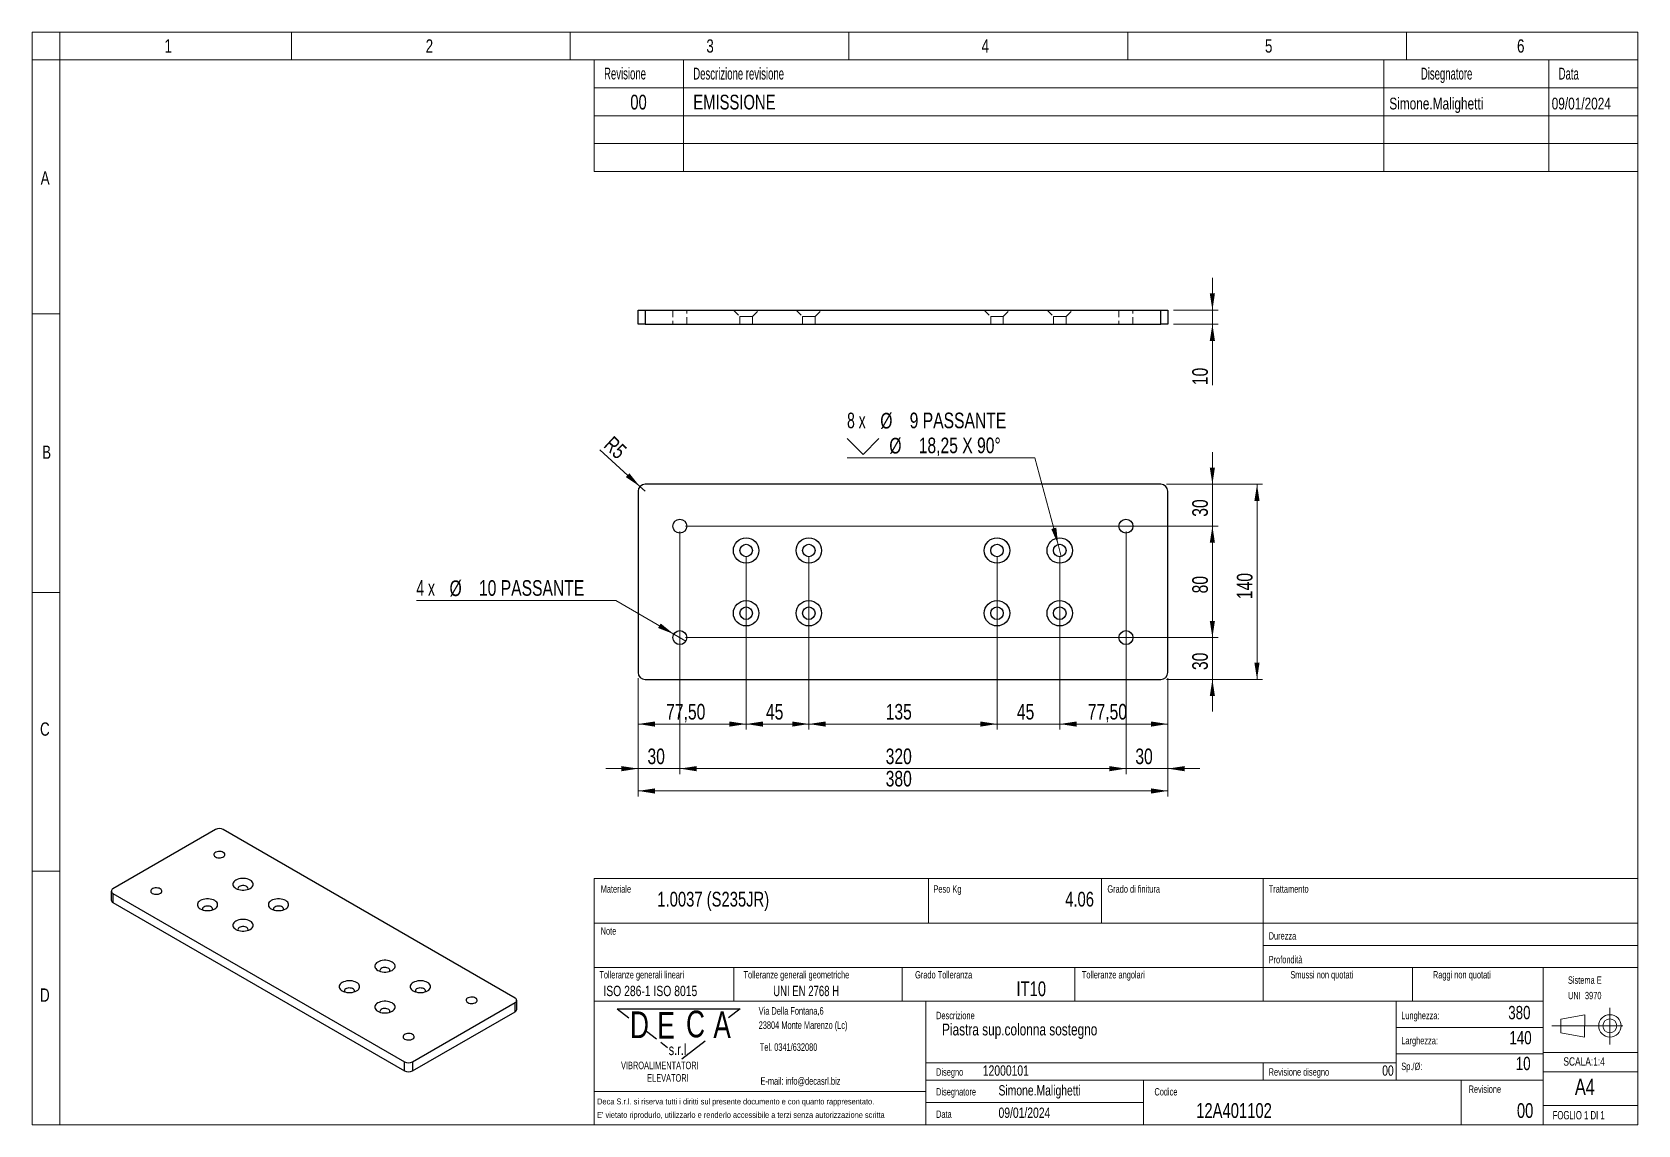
# Model space of a CAD drawing. Header units: millimetres. Extents: x 18 to 1170, y 26 to 810.
import ezdxf

# ---------------------------------------------------------------- set-up
doc = ezdxf.new("R2010")
doc.units = ezdxf.units.MM
doc.header["$LTSCALE"] = 4
doc.linetypes.add('CENTERX2', pattern=[20.32, 12.7, -2.54, 2.54, -2.54])
doc.linetypes.add('HIDDEN', pattern=[1.905, 1.27, -0.635])
doc.layers.add('FORMAT', color=7, linetype='Continuous')
doc.layers.add('TESTO', color=179, linetype='Continuous')
doc.styles.add('SLDTEXTSTYLE0', font='TXT', dxfattribs={"width": 0.75})
doc.styles.add('SLDTEXTSTYLE1', font='TXT', dxfattribs={"width": 0.605})
doc.styles.add('SLDTEXTSTYLE2', font='TXT', dxfattribs={"width": 0.732984})
doc.styles.add('SLDTEXTSTYLE3', font='TXT', dxfattribs={"width": 0.643617})
doc.styles.add('SLDTEXTSTYLE4', font='TXT', dxfattribs={"width": 0.694444})
doc.styles.add('SLDTEXTSTYLE5', font='TXT', dxfattribs={"width": 0.692308})
doc.styles.add('SLDTEXTSTYLE6', font='TXT', dxfattribs={"width": 0.666667})
doc.dimstyles.new('SLDDIMSTYLE0', dxfattribs={"dimtxt": 11.2, "dimasz": 12, "dimexe": 0, "dimexo": 0.0625, "dimgap": 2.8, "dimtad": 1, "dimrnd": 1e-09, "dimzin": 12, "dimdsep": 46, "dimtxsty": 'SLDTEXTSTYLE0', "dimsah": 1, "dimcen": 0.09, "dimadec": 0, "dimazin": 3, "dimtfac": 1, "dimtofl": 0, "dimtmove": 0, "dimatfit": 3, "dimfxl": 1, "dimfrac": 2, "dimtolj": 1, "dimtzin": 12, "dimarcsym": 0})
doc.dimstyles.new('SLDDIMSTYLE1', dxfattribs={"dimtxt": 11.2, "dimasz": 12, "dimexe": 0, "dimexo": 0.0625, "dimgap": 2.8, "dimtad": 1, "dimrnd": 1e-09, "dimzin": 12, "dimdsep": 46, "dimtxsty": 'SLDTEXTSTYLE0', "dimsah": 1, "dimcen": 0, "dimadec": 0, "dimazin": 3, "dimtfac": 1, "dimtofl": 0, "dimtmove": 0, "dimatfit": 3, "dimfxl": 1, "dimfrac": 2, "dimtolj": 1, "dimtzin": 12, "dimarcsym": 0})
doc.dimstyles.new('SLDDIMSTYLE2', dxfattribs={"dimtxt": 11.2, "dimasz": 12, "dimexe": 0, "dimexo": 0.0625, "dimgap": 2.8, "dimtad": 1, "dimrnd": 1e-09, "dimzin": 12, "dimdsep": 46, "dimtxsty": 'SLDTEXTSTYLE0', "dimsah": 1, "dimcen": 0.09, "dimadec": 0, "dimazin": 3, "dimtfac": 1, "dimtmove": 0, "dimatfit": 0, "dimfxl": 1, "dimfrac": 2, "dimtolj": 1, "dimtzin": 12, "dimarcsym": 0})
doc.dimstyles.new('SLDDIMSTYLE3', dxfattribs={"dimtxt": 11.2, "dimasz": 12, "dimexe": 0, "dimexo": 0.0625, "dimgap": 2.8, "dimtad": 0, "dimtih": 1, "dimtoh": 1, "dimdec": 6, "dimrnd": 1e-09, "dimzin": 12, "dimdsep": 46, "dimtxsty": 'SLDTEXTSTYLE0', "dimblk1": 'NONE', "dimsah": 1, "dimcen": 0, "dimadec": 0, "dimazin": 3, "dimtfac": 1, "dimtmove": 0, "dimatfit": 3, "dimldrblk": 'NONE', "dimfxl": 1, "dimfrac": 2, "dimtolj": 1, "dimtzin": 12, "dimarcsym": 0})

# ---------------------------------------------------------------- blocks, each defined once
blk = doc.blocks.new('_D')
at = {"color": 7, "linetype": 'Continuous', "lineweight": 0}
for p, q in [((831.8, 486), (900.8, 486)), ((896.8, 486), (896.8, 346)), ((831.8, 346), (900.8, 346))]:
    blk.add_line(p, q, dxfattribs=at)
at = {"color": 7, "linetype": 'Continuous', "lineweight": 18}
for points in [[(896.8, 486), (894.9, 474), (898.6, 474)], [(896.8, 346), (898.6, 358), (894.9, 358)]]:
    blk.add_solid(points, dxfattribs=at)
at = {"color": 7, "linetype": 'Continuous', "lineweight": 18, "insert": (882.3, 403.6), "char_height": 11.2, "attachment_point": 1, "rotation": 90, "style": 'SLDTEXTSTYLE0'}
blk.add_mtext('140', dxfattribs=at)
blk = doc.blocks.new('_D_1')
at = {"color": 7, "linetype": 'Continuous', "lineweight": 0}
for p, q in [((452.8, 347), (452.8, 262)), ((832.8, 347), (832.8, 262)), ((832.8, 266), (452.8, 266))]:
    blk.add_line(p, q, dxfattribs=at)
at = {"color": 7, "linetype": 'Continuous', "lineweight": 18}
for points in [[(452.8, 266), (464.8, 264.1), (464.8, 267.8)], [(832.8, 266), (820.8, 267.8), (820.8, 264.1)]]:
    blk.add_solid(points, dxfattribs=at)
at = {"color": 7, "linetype": 'Continuous', "lineweight": 18, "insert": (630.4, 280.4), "char_height": 11.2, "attachment_point": 1, "style": 'SLDTEXTSTYLE0'}
blk.add_mtext('380', dxfattribs=at)
blk = doc.blocks.new('_D_2')
at = {"color": 7, "linetype": 'Continuous', "lineweight": 0}
for q in [(425.3, 510.8), (457.8, 481)]:
    blk.add_line((454.1, 484.4), q, dxfattribs=at)
at = {"color": 7, "linetype": 'Continuous', "lineweight": 18}
blk.add_solid([(454.1, 484.4), (446.5, 493.9), (444, 491.1)], dxfattribs=at)
at = {"color": 7, "linetype": 'Continuous', "lineweight": 18, "insert": (435, 521.3), "char_height": 11.2, "attachment_point": 1, "rotation": 317.3641, "style": 'SLDTEXTSTYLE0'}
blk.add_mtext('R5', dxfattribs=at)
blk = doc.blocks.new('_D_3')
at = {"color": 7, "linetype": 'Continuous', "lineweight": 0}
for p, q in [((530.3, 434.5), (530.3, 310)), ((452.8, 347), (452.8, 310)), ((452.8, 314), (530.3, 314))]:
    blk.add_line(p, q, dxfattribs=at)
at = {"color": 7, "linetype": 'Continuous', "lineweight": 18}
for points in [[(452.8, 314), (464.8, 312.1), (464.8, 315.8)], [(530.3, 314), (518.3, 315.8), (518.3, 312.1)]]:
    blk.add_solid(points, dxfattribs=at)
at = {"color": 7, "linetype": 'Continuous', "lineweight": 18, "insert": (472.9, 328.4), "char_height": 11.2, "attachment_point": 1, "style": 'SLDTEXTSTYLE0'}
blk.add_mtext('77,50', dxfattribs=at)
blk = doc.blocks.new('_D_4')
at = {"color": 7, "linetype": 'Continuous', "lineweight": 0}
for p, q in [((530.3, 434.5), (530.3, 310)), ((575.3, 434.5), (575.3, 310)), ((530.3, 314), (575.3, 314))]:
    blk.add_line(p, q, dxfattribs=at)
at = {"color": 7, "linetype": 'Continuous', "lineweight": 18}
for points in [[(530.3, 314), (542.3, 312.1), (542.3, 315.8)], [(575.3, 314), (563.3, 315.8), (563.3, 312.1)]]:
    blk.add_solid(points, dxfattribs=at)
at = {"color": 7, "linetype": 'Continuous', "lineweight": 18, "insert": (544.5, 328.4), "char_height": 11.2, "attachment_point": 1, "style": 'SLDTEXTSTYLE0'}
blk.add_mtext('45', dxfattribs=at)
blk = doc.blocks.new('_D_5')
at = {"color": 7, "linetype": 'Continuous', "lineweight": 0}
for p, q in [((482.8, 452), (482.8, 278)), ((452.8, 347), (452.8, 278)), ((452.8, 282), (429.7, 282)), ((452.8, 282), (482.8, 282)), ((482.8, 282), (505.8, 282))]:
    blk.add_line(p, q, dxfattribs=at)
at = {"color": 7, "linetype": 'Continuous', "lineweight": 18}
for points in [[(452.8, 282), (440.8, 283.8), (440.8, 280.1)], [(482.8, 282), (494.8, 280.1), (494.8, 283.8)]]:
    blk.add_solid(points, dxfattribs=at)
at = {"color": 7, "linetype": 'Continuous', "lineweight": 18, "insert": (459.5, 296.4), "char_height": 11.2, "attachment_point": 1, "style": 'SLDTEXTSTYLE0'}
blk.add_mtext('30', dxfattribs=at)
blk = doc.blocks.new('_D_6')
at = {"color": 7, "linetype": 'Continuous', "lineweight": 0}
for p, q in [((482.8, 452), (482.8, 278)), ((802.8, 452), (802.8, 278)), ((482.8, 282), (802.8, 282))]:
    blk.add_line(p, q, dxfattribs=at)
at = {"color": 7, "linetype": 'Continuous', "lineweight": 18}
for points in [[(482.8, 282), (494.8, 280.1), (494.8, 283.8)], [(802.8, 282), (790.8, 283.8), (790.8, 280.1)]]:
    blk.add_solid(points, dxfattribs=at)
at = {"color": 7, "linetype": 'Continuous', "lineweight": 18, "insert": (630.4, 296.4), "char_height": 11.2, "attachment_point": 1, "style": 'SLDTEXTSTYLE0'}
blk.add_mtext('320', dxfattribs=at)
blk = doc.blocks.new('_D_7')
at = {"color": 7, "linetype": 'Continuous', "lineweight": 0}
for p, q in [((802.8, 452), (802.8, 278)), ((832.8, 347), (832.8, 278)), ((802.8, 282), (779.7, 282)), ((802.8, 282), (832.8, 282)), ((832.8, 282), (855.8, 282))]:
    blk.add_line(p, q, dxfattribs=at)
at = {"color": 7, "linetype": 'Continuous', "lineweight": 18}
for points in [[(802.8, 282), (790.8, 283.8), (790.8, 280.1)], [(832.8, 282), (844.8, 280.1), (844.8, 283.8)]]:
    blk.add_solid(points, dxfattribs=at)
at = {"color": 7, "linetype": 'Continuous', "lineweight": 18, "insert": (809.5, 296.4), "char_height": 11.2, "attachment_point": 1, "style": 'SLDTEXTSTYLE0'}
blk.add_mtext('30', dxfattribs=at)
blk = doc.blocks.new('_D_8')
at = {"color": 7, "linetype": 'Continuous', "lineweight": 0}
for p, q in [((864.8, 376), (864.8, 399.1)), ((486.8, 376), (868.8, 376)), ((864.8, 346), (864.8, 376)), ((831.8, 346), (868.8, 346)), ((864.8, 346), (864.8, 322.9))]:
    blk.add_line(p, q, dxfattribs=at)
at = {"color": 7, "linetype": 'Continuous', "lineweight": 18}
for points in [[(864.8, 376), (866.6, 388), (862.9, 388)], [(864.8, 346), (862.9, 334), (866.6, 334)]]:
    blk.add_solid(points, dxfattribs=at)
at = {"color": 7, "linetype": 'Continuous', "lineweight": 18, "insert": (850.3, 352.7), "char_height": 11.2, "attachment_point": 1, "rotation": 90, "style": 'SLDTEXTSTYLE0'}
blk.add_mtext('30', dxfattribs=at)
blk = doc.blocks.new('_D_9')
at = {"color": 7, "linetype": 'Continuous', "lineweight": 0}
for p, q in [((486.8, 456), (868.8, 456)), ((864.8, 376), (864.8, 456)), ((486.8, 376), (868.8, 376))]:
    blk.add_line(p, q, dxfattribs=at)
at = {"color": 7, "linetype": 'Continuous', "lineweight": 18}
for points in [[(864.8, 456), (862.9, 444), (866.6, 444)], [(864.8, 376), (866.6, 388), (862.9, 388)]]:
    blk.add_solid(points, dxfattribs=at)
at = {"color": 7, "linetype": 'Continuous', "lineweight": 18, "insert": (850.3, 407.7), "char_height": 11.2, "attachment_point": 1, "rotation": 90, "style": 'SLDTEXTSTYLE0'}
blk.add_mtext('80', dxfattribs=at)
blk = doc.blocks.new('_D_10')
at = {"color": 7, "linetype": 'Continuous', "lineweight": 0}
for p, q in [((864.8, 486), (864.8, 509.1)), ((831.8, 486), (868.8, 486)), ((864.8, 456), (864.8, 486)), ((486.8, 456), (868.8, 456)), ((864.8, 456), (864.8, 432.9))]:
    blk.add_line(p, q, dxfattribs=at)
at = {"color": 7, "linetype": 'Continuous', "lineweight": 18}
for points in [[(864.8, 486), (866.6, 498), (862.9, 498)], [(864.8, 456), (862.9, 444), (866.6, 444)]]:
    blk.add_solid(points, dxfattribs=at)
at = {"color": 7, "linetype": 'Continuous', "lineweight": 18, "insert": (850.3, 462.7), "char_height": 11.2, "attachment_point": 1, "rotation": 90, "style": 'SLDTEXTSTYLE0'}
blk.add_mtext('30', dxfattribs=at)
blk = doc.blocks.new('_D_11')
at = {"color": 7, "linetype": 'Continuous', "lineweight": 0}
for p, q in [((436.7, 402.6), (293.7, 402.6)), ((478.4, 378.5), (436.7, 402.6)), ((487.1, 373.5), (478.4, 378.5))]:
    blk.add_line(p, q, dxfattribs=at)
at = {"color": 7, "linetype": 'Continuous', "lineweight": 18}
blk.add_solid([(478.4, 378.5), (469, 386.1), (467.1, 382.9)], dxfattribs=at)
at = {"color": 7, "linetype": 'Continuous', "lineweight": 18, "char_height": 11.2, "attachment_point": 1}
for s, insert, style in [('4 x', (293.7, 417.2), 'SLDTEXTSTYLE6'), ('%%c', (317.5, 417), 'SLDTEXTSTYLE0'), ('10 PASSANTE', (338.6, 417.2), 'SLDTEXTSTYLE0')]:
    blk.add_mtext(s, dxfattribs=dict(at, insert=insert, style=style))
blk = doc.blocks.new('_None')
blk = doc.blocks.new('SW_SYMBOL_HOLE_SINK')
at = {"color": 0, "linetype": 'Continuous', "lineweight": 18}
for p, q in [((0, 3500), (3200, 300)), ((3200, 300), (6400, 3500))]:
    blk.add_line(p, q, dxfattribs=at)
blk = doc.blocks.new('_D_12')
at = {"color": 7, "linetype": 'Continuous', "lineweight": 0}
for p, q in [((737.5, 504.9), (602.7, 504.9)), ((754.1, 442.8), (737.5, 504.9)), ((756.4, 434.1), (754.1, 442.8))]:
    blk.add_line(p, q, dxfattribs=at)
at = {"color": 7, "linetype": 'Continuous', "lineweight": 18}
blk.add_solid([(754.1, 442.8), (752.8, 454.9), (749.2, 453.9)], dxfattribs=at)
at = {"color": 7, "linetype": 'Continuous', "lineweight": 18, "xscale": 0.0035765625, "yscale": 0.0035765625, "zscale": 0.0035765625}
blk.add_blockref('SW_SYMBOL_HOLE_SINK', (602.7, 506.4), dxfattribs=at)
at = {"color": 7, "linetype": 'Continuous', "lineweight": 18, "char_height": 11.2, "attachment_point": 1}
for s, insert, style in [('8 x', (602.7, 537.4), 'SLDTEXTSTYLE6'), ('%%c', (626.5, 537.2), 'SLDTEXTSTYLE0'), ('9 PASSANTE', (647.6, 537.4), 'SLDTEXTSTYLE0'), ('%%c', (633, 519.3), 'SLDTEXTSTYLE0'), ('18,25 X 90°', (654.1, 519.5), 'SLDTEXTSTYLE0')]:
    blk.add_mtext(s, dxfattribs=dict(at, insert=insert, style=style))
blk = doc.blocks.new('_D_13')
at = {"color": 7, "linetype": 'Continuous', "lineweight": 0}
for p, q in [((575.3, 434.5), (575.3, 310)), ((710.3, 434.5), (710.3, 310)), ((575.3, 314), (710.3, 314))]:
    blk.add_line(p, q, dxfattribs=at)
at = {"color": 7, "linetype": 'Continuous', "lineweight": 18}
for points in [[(575.3, 314), (587.3, 312.1), (587.3, 315.8)], [(710.3, 314), (698.3, 315.8), (698.3, 312.1)]]:
    blk.add_solid(points, dxfattribs=at)
at = {"color": 7, "linetype": 'Continuous', "lineweight": 18, "insert": (630.4, 328.4), "char_height": 11.2, "attachment_point": 1, "style": 'SLDTEXTSTYLE0'}
blk.add_mtext('135', dxfattribs=at)
blk = doc.blocks.new('_D_14')
at = {"color": 7, "linetype": 'Continuous', "lineweight": 0}
for p, q in [((710.3, 434.5), (710.3, 310)), ((755.3, 434.5), (755.3, 310)), ((710.3, 314), (687.2, 314)), ((710.3, 314), (755.3, 314)), ((755.3, 314), (778.3, 314))]:
    blk.add_line(p, q, dxfattribs=at)
at = {"color": 7, "linetype": 'Continuous', "lineweight": 18}
for points in [[(710.3, 314), (698.3, 315.8), (698.3, 312.1)], [(755.3, 314), (767.3, 312.1), (767.3, 315.8)]]:
    blk.add_solid(points, dxfattribs=at)
at = {"color": 7, "linetype": 'Continuous', "lineweight": 18, "insert": (724.5, 328.4), "char_height": 11.2, "attachment_point": 1, "style": 'SLDTEXTSTYLE0'}
blk.add_mtext('45', dxfattribs=at)
blk = doc.blocks.new('_D_15')
at = {"color": 7, "linetype": 'Continuous', "lineweight": 0}
for p, q in [((755.3, 434.5), (755.3, 310)), ((832.8, 347), (832.8, 310)), ((755.3, 314), (832.8, 314))]:
    blk.add_line(p, q, dxfattribs=at)
at = {"color": 7, "linetype": 'Continuous', "lineweight": 18}
for points in [[(755.3, 314), (767.3, 312.1), (767.3, 315.8)], [(832.8, 314), (820.8, 315.8), (820.8, 312.1)]]:
    blk.add_solid(points, dxfattribs=at)
at = {"color": 7, "linetype": 'Continuous', "lineweight": 18, "insert": (775.4, 328.4), "char_height": 11.2, "attachment_point": 1, "style": 'SLDTEXTSTYLE0'}
blk.add_mtext('77,50', dxfattribs=at)
blk = doc.blocks.new('_D_16')
at = {"color": 7, "linetype": 'Continuous', "lineweight": 0}
for p, q in [((864.8, 610.9), (864.8, 634)), ((836.8, 610.9), (868.8, 610.9)), ((864.8, 610.9), (864.8, 600.9)), ((836.8, 600.9), (868.8, 600.9)), ((864.8, 600.9), (864.8, 557.1))]:
    blk.add_line(p, q, dxfattribs=at)
at = {"color": 7, "linetype": 'Continuous', "lineweight": 18}
for points in [[(864.8, 610.9), (866.6, 622.9), (862.9, 622.9)], [(864.8, 600.9), (862.9, 588.9), (866.6, 588.9)]]:
    blk.add_solid(points, dxfattribs=at)
at = {"color": 7, "linetype": 'Continuous', "lineweight": 18, "insert": (850.3, 557.1), "char_height": 11.2, "attachment_point": 1, "rotation": 90, "style": 'SLDTEXTSTYLE0'}
blk.add_mtext('10', dxfattribs=at)

msp = doc.modelspace()

# ---------------------------------------------------------------- linework, layer by layer
at = {"color": 7, "linetype": 'Continuous', "lineweight": 18}
for p, q in [((18.0288566, 790.3930623), (18.0288566, 810.3930623)), ((18.0288566, 810.3930623), (38.0288566, 810.3930623)), ((38.0288566, 810.3930623), (1170.0288566, 810.3930623)), ((38.0288566, 790.3930623), (38.0288566, 810.3930623)), ((204.0288566, 810.3930623), (204.0288566, 790.3930623)), ((404.0288566, 810.3930623), (404.0288566, 790.3930623)), ((604.0288566, 810.3930623), (604.0288566, 790.3930623)), ((804.0288566, 810.3930623), (804.0288566, 790.3930623)), ((1004.0288566, 810.3930623), (1004.0288566, 790.3930623)), ((1170.0288566, 810.3930623), (1170.0288566, 790.3930623)), ((18.0288566, 26.3930623), (18.0288566, 790.3930623)), ((18.0288566, 790.3930623), (38.0288566, 790.3930623)), ((38.0288566, 26.3930623), (38.0288566, 790.3930623)), ((38.0288566, 790.3930623), (1170.0288566, 790.3930623)), ((1170.0288566, 790.3930623), (421.2288566, 790.3930623)), ((421.2288566, 790.3930623), (1170.0288566, 790.3930623)), ((421.2288566, 770.3930623), (421.2288566, 790.3930623)), ((421.2288566, 790.3930623), (1170.0288566, 790.3930623)), ((485.2288566, 770.3930623), (485.2288566, 790.3930623)), ((987.6765063, 770.3930623), (987.6765063, 790.3930623)), ((1106.0288566, 770.3930623), (1106.0288566, 790.3930623)), ((1170.0288566, 26.3930623), (1170.0288566, 790.3930623)), ((1170.0288566, 770.3930623), (1170.0288566, 790.3930623)), ((1170.0288566, 770.3930623), (1170.0288566, 790.3930623)), ((421.2288566, 770.3930623), (1170.0288566, 770.3930623)), ((421.2288566, 770.3930623), (421.2288566, 710.3930623)), ((485.2288566, 770.3930623), (485.2288566, 710.3930623)), ((987.6765063, 770.3930623), (987.6765063, 710.3930623)), ((1106.0288566, 770.3930623), (1106.0288566, 710.3930623)), ((1170.0288566, 770.3930623), (1170.0288566, 710.3930623)), ((1170.0288566, 770.3930623), (1170.0288566, 710.3930623)), ((421.2288566, 750.3930623), (1170.0288566, 750.3930623)), ((421.2288566, 730.3930623), (1170.0288566, 730.3930623)), ((421.2288566, 710.3930623), (1170.0288566, 710.3930623)), ((38.0288566, 608.3930623), (18.0288566, 608.3930623)), ((38.0288566, 408.3930623), (18.0288566, 408.3930623)), ((38.0288566, 208.3930623), (18.0288566, 208.3930623)), ((421.1847765, 203.2030866), (421.1847765, 26.4030866)), ((421.1847765, 203.2030866), (1169.985912, 203.2030866)), ((661.1847765, 203.2030866), (661.1847765, 171.2030866)), ((785.1847765, 203.2030866), (785.1847765, 171.2030866)), ((901.1847765, 171.2030866), (901.1847765, 203.2030866)), ((1169.985912, 203.2030866), (1169.985912, 26.4030866)), ((1170.0288566, 203.1930623), (1170.0288566, 26.3930623)), ((421.1847765, 171.2030866), (1169.985912, 171.2030866)), ((901.1847765, 171.2030866), (901.1847765, 139.1994335)), ((901.1847765, 155.2030866), (1169.985912, 155.2030866)), ((421.1847765, 139.1994335), (1169.985912, 139.1994335)), ((521.4508788, 139.1994335), (521.4508788, 115.2030866)), ((642.2408808, 139.1994335), (642.2408808, 115.2030866)), ((766.1612256, 139.1994335), (766.1612256, 115.2030866)), ((901.2505509, 139.1994335), (901.2505509, 115.2030866)), ((1008.4311079, 139.1994335), (1008.4311079, 115.2030866)), ((1101.9847765, 139.1994335), (1101.9847765, 26.4030866)), ((421.1847765, 115.2030866), (659.1847765, 115.2030866)), ((659.1847765, 115.2030866), (659.1847765, 26.4030866)), ((659.1847765, 115.2030866), (1101.9847765, 115.2030866)), ((996.5083062, 115.2030866), (996.5083062, 96.2697533)), ((1131.8850078, 105.3160402), (1114.8685785, 102.3160402)), ((1131.8850078, 105.3160402), (1131.8035895, 89.3160402)), ((996.5083062, 96.2697533), (996.5083062, 77.33642)), ((996.5083062, 96.2697533), (1101.9847765, 96.2697533)), ((1114.8685785, 102.3160402), (1114.8685785, 92.3160402)), ((1131.8035895, 89.3160402), (1114.8685785, 92.3160402)), ((659.1847765, 70.8030866), (996.5083062, 70.8030866)), ((901.2505509, 70.8030866), (901.2505509, 58.4030866)), ((996.5083062, 77.33642), (996.5083062, 58.4030866)), ((996.5083062, 77.33642), (1101.9847765, 77.33642)), ((1101.9847765, 78.4030866), (1169.985912, 78.4030866)), ((1101.985912, 78.4030866), (1169.985912, 78.4030866)), ((1101.985912, 78.4030866), (1101.985912, 26.4030866)), ((659.1847765, 58.4030866), (1101.9847765, 58.4030866)), ((815.2684579, 58.4030866), (815.2684579, 26.4030866)), ((1043.2098859, 58.4030866), (1043.2098859, 26.4030866)), ((1101.985912, 64.4030866), (1169.985912, 64.4030866)), ((421.1847765, 50.4030866), (659.4467593, 50.4030866)), ((815.2684579, 42.4030866), (659.1847765, 42.4030866)), ((1101.985912, 40.4030866), (1169.985912, 40.4030866)), ((18.0288566, 26.3930623), (38.0288566, 26.3930623)), ((38.0288566, 26.3930623), (1170.0288566, 26.3930623)), ((421.1847765, 26.4030866), (1169.985912, 26.4030866)), ((421.185912, 26.4030866), (1169.985912, 26.4030866)), ((421.227721, 26.3930623), (1170.0288566, 26.3930623))]:
    msp.add_line(p, q, dxfattribs=at)
at = {"color": 7, "linetype": 'Continuous', "lineweight": 25}
for p, q in [((452.7658956, 600.8964534), (452.7658956, 610.8964534)), ((452.7658956, 610.8964534), (457.7658956, 610.8964534)), ((457.7658956, 610.8964534), (457.7658956, 600.8964534)), ((457.7658956, 610.8964534), (827.7658956, 610.8964534)), ((827.7658956, 600.8964534), (827.7658956, 610.8964534)), ((827.7658956, 610.8964534), (832.7658956, 610.8964534)), ((832.7658956, 610.8964534), (832.7658956, 600.8964534)), ((457.7658956, 600.8964534), (452.7658956, 600.8964534)), ((457.7658956, 600.8964534), (827.7658956, 600.8964534)), ((832.7658956, 600.8964534), (827.7658956, 600.8964534)), ((827.7658956, 485.9801568), (457.7658956, 485.9801568)), ((452.7658956, 480.9801568), (452.7658956, 350.9801568)), ((832.7658956, 350.9801568), (832.7658956, 480.9801568)), ((457.7658956, 345.9801568), (827.7658956, 345.9801568)), ((149.5268523, 238.2242748), (75.9877471, 195.771053)), ((364.4873138, 117.3958743), (155.1837066, 238.2242748)), ((74.8161742, 194.1382368), (74.8161742, 187.6059103)), ((75.9877471, 192.5054206), (285.2913543, 71.67702)), ((75.9877471, 192.5054206), (75.9877471, 185.9730941)), ((75.9877471, 185.9730941), (285.2913543, 65.1446935)), ((365.6588867, 109.2307315), (365.6588867, 115.763058)), ((290.9482086, 71.67702), (364.4873138, 114.1302418)), ((290.9482086, 65.1446935), (364.4873138, 107.5979153)), ((364.4873138, 107.5979153), (364.4873138, 114.1302418)), ((285.2913543, 65.1446935), (285.2913543, 71.67702)), ((290.9482086, 71.67702), (290.9482086, 65.1446935))]:
    msp.add_line(p, q, dxfattribs=at)
at = {"color": 7, "linetype": 'HIDDEN', "lineweight": 18}
for p, q in [((457.7658956, 600.8964534), (457.7658956, 610.8964534)), ((477.7658956, 610.8964534), (477.7658956, 600.8964534)), ((487.7658956, 600.8964534), (487.7658956, 610.8964534)), ((521.1408956, 610.8964534), (525.7658956, 606.2714534)), ((534.7658956, 606.2714534), (539.3908956, 610.8964534)), ((566.1408956, 610.8964534), (570.7658956, 606.2714534)), ((579.7658956, 606.2714534), (584.3908956, 610.8964534)), ((701.1408956, 610.8964534), (705.7658956, 606.2714534)), ((714.7658956, 606.2714534), (719.3908956, 610.8964534)), ((746.1408956, 610.8964534), (750.7658956, 606.2714534)), ((759.7658956, 606.2714534), (764.3908956, 610.8964534)), ((797.7658956, 610.8964534), (797.7658956, 600.8964534)), ((807.7658956, 600.8964534), (807.7658956, 610.8964534)), ((827.7658956, 610.8964534), (827.7658956, 600.8964534)), ((525.7658956, 606.2714534), (530.2658956, 606.2714534)), ((525.7658956, 606.2714534), (525.7658956, 600.8964534)), ((530.2658956, 606.2714534), (534.7658956, 606.2714534)), ((534.7658956, 600.8964534), (534.7658956, 606.2714534)), ((570.7658956, 606.2714534), (575.2658956, 606.2714534)), ((570.7658956, 606.2714534), (570.7658956, 600.8964534)), ((575.2658956, 606.2714534), (579.7658956, 606.2714534)), ((579.7658956, 600.8964534), (579.7658956, 606.2714534)), ((705.7658956, 606.2714534), (710.2658956, 606.2714534)), ((705.7658956, 606.2714534), (705.7658956, 600.8964534)), ((710.2658956, 606.2714534), (714.7658956, 606.2714534)), ((714.7658956, 600.8964534), (714.7658956, 606.2714534)), ((750.7658956, 606.2714534), (755.2658956, 606.2714534)), ((750.7658956, 606.2714534), (750.7658956, 600.8964534)), ((755.2658956, 606.2714534), (759.7658956, 606.2714534)), ((759.7658956, 600.8964534), (759.7658956, 606.2714534))]:
    msp.add_line(p, q, dxfattribs=at)
at = {"color": 7, "linetype": 'CENTERX2', "lineweight": 18}
for p, q in [((1149.9598753, 110.4385241), (1149.9598753, 84.0589877)), ((1108.3875257, 97.4304738), (1162.3781332, 97.4304738))]:
    msp.add_line(p, q, dxfattribs=at)
at = {"color": 7, "linetype": 'Continuous', "lineweight": 25, "flags": 128}
for points in [[(149.5268523, 218.6304801), (150.2859282, 218.2871683), (151.1652673, 218.0587019), (152.1137655, 217.9583584), (153.0762996, 217.9919696), (153.9969307, 218.157582), (154.822155, 218.445571), (155.5040134, 218.8391994), (156.0028789, 219.3155913), (156.2897591, 219.8470603), (156.3479817, 220.4027194), (156.1741629, 220.9502758), (155.7784046, 221.4579074), (155.1837066, 221.8961126), (154.4246307, 222.2394244), (153.5452917, 222.4678909), (152.5967935, 222.5682343), (151.6342593, 222.5346231), (150.7136282, 222.3690107), (149.888404, 222.0810218), (149.2065455, 221.6873933), (148.7076801, 221.2110014), (148.4207998, 220.6795324), (148.3625773, 220.1238733), (148.536396, 219.5763169), (148.9321544, 219.0686853), (149.5268523, 218.6304801)], [(104.2720183, 192.5054206), (105.0310942, 192.1621087), (105.9104333, 191.9336423), (106.8589315, 191.8332988), (107.8214656, 191.86691), (108.7420967, 192.0325225), (109.567321, 192.3205114), (110.2491794, 192.7141399), (110.7480449, 193.1905317), (111.0349251, 193.7220007), (111.0931477, 194.2776598), (110.9193289, 194.8252162), (110.5235706, 195.3328478), (109.9288726, 195.771053), (109.1697967, 196.1143648), (108.2904577, 196.3428313), (107.3419595, 196.4431747), (106.3794253, 196.4095635), (105.4587943, 196.2439511), (104.63357, 195.9559622), (103.9517116, 195.5623337), (103.4528461, 195.0859419), (103.1659658, 194.5544728), (103.1077433, 193.9988137), (103.281562, 193.4512573), (103.6773204, 192.9436257), (104.2720183, 192.5054206)], [(164.1639627, 196.0567958), (165.1387342, 195.5846147), (166.2407289, 195.2173229), (167.4364632, 194.9660805), (168.6896053, 194.8385215), (169.9620791, 194.8385215), (171.2152212, 194.9660805), (172.4109555, 195.2173229), (173.5129502, 195.5846147), (174.4877217, 196.0567958), (175.3056521, 196.6195195), (175.9418891, 197.2556874), (176.3771007, 197.9459701), (176.5980635, 198.6693937), (176.5980635, 199.4039772), (176.3771007, 200.1274007), (175.9418891, 200.8176834), (175.3056521, 201.4538514), (174.4877217, 202.0165751), (173.5129502, 202.4887562), (172.4109555, 202.856048), (171.2152212, 203.1072904), (169.9620791, 203.2348494), (168.6896053, 203.2348494), (167.4364632, 203.1072904), (166.2407289, 202.856048), (165.1387342, 202.4887562), (164.1639627, 202.0165751), (163.3460323, 201.4538514), (162.7097954, 200.8176834), (162.2745837, 200.1274007), (162.0536209, 199.4039772), (162.0536209, 198.6693937), (162.2745837, 197.9459701), (162.7097954, 197.2556874), (163.3460323, 196.6195195), (164.1639627, 196.0567958)], [(172.7068704, 195.3017344), (172.713013, 195.3115072), (172.9098653, 195.8199052), (172.8815202, 196.3405921), (172.6297589, 196.8408514), (172.1704003, 197.2892498), (171.5323076, 197.6576128), (170.7555746, 197.9227949), (169.8890063, 198.0681337), (168.9870523, 198.0844969), (168.1063857, 197.9708565), (167.3023421, 197.7343529), (166.6254424, 197.3898464), (166.1182187, 196.9589837), (165.8125419, 196.4688375), (165.7276186, 195.9502055), (165.8687849, 195.4356751), (165.9448141, 195.3017344)], [(138.7081186, 181.3614498), (139.6828901, 180.8892686), (140.7848848, 180.5219769), (141.9806191, 180.2707345), (143.2337612, 180.1431754), (144.506235, 180.1431754), (145.7593771, 180.2707345), (146.9551114, 180.5219769), (148.0571061, 180.8892686), (149.0318776, 181.3614498), (149.849808, 181.9241734), (150.4860449, 182.5603414), (150.9212566, 183.2506241), (151.1422194, 183.9740477), (151.1422194, 184.7086312), (150.9212566, 185.4320547), (150.4860449, 186.1223374), (149.849808, 186.7585054), (149.0318776, 187.321229), (148.0571061, 187.7934102), (146.9551114, 188.160702), (145.7593771, 188.4119443), (144.506235, 188.5395034), (143.2337612, 188.5395034), (141.9806191, 188.4119443), (140.7848848, 188.160702), (139.6828901, 187.7934102), (138.7081186, 187.321229), (137.8901882, 186.7585054), (137.2539512, 186.1223374), (136.8187396, 185.4320547), (136.5977768, 184.7086312), (136.5977768, 183.9740477), (136.8187396, 183.2506241), (137.2539512, 182.5603414), (137.8901882, 181.9241734), (138.7081186, 181.3614498)], [(189.6198068, 181.3614498), (190.5945784, 180.8892686), (191.696573, 180.5219769), (192.8923073, 180.2707345), (194.1454494, 180.1431754), (195.4179233, 180.1431754), (196.6710654, 180.2707345), (197.8667997, 180.5219769), (198.9687943, 180.8892686), (199.9435658, 181.3614498), (200.7614963, 181.9241734), (201.3977332, 182.5603414), (201.8329449, 183.2506241), (202.0539076, 183.9740477), (202.0539076, 184.7086312), (201.8329449, 185.4320547), (201.3977332, 186.1223374), (200.7614963, 186.7585054), (199.9435658, 187.321229), (198.9687943, 187.7934102), (197.8667997, 188.160702), (196.6710654, 188.4119443), (195.4179233, 188.5395034), (194.1454494, 188.5395034), (192.8923073, 188.4119443), (191.696573, 188.160702), (190.5945784, 187.7934102), (189.6198068, 187.321229), (188.8018764, 186.7585054), (188.1656395, 186.1223374), (187.7304278, 185.4320547), (187.509465, 184.7086312), (187.509465, 183.9740477), (187.7304278, 183.2506241), (188.1656395, 182.5603414), (188.8018764, 181.9241734), (189.6198068, 181.3614498)], [(147.2510262, 180.6063884), (147.2571689, 180.6161612), (147.4540212, 181.1245592), (147.4256761, 181.6452461), (147.1739147, 182.1455054), (146.7145561, 182.5939038), (146.0764635, 182.9622668), (145.2997305, 183.2274489), (144.4331622, 183.3727877), (143.5312082, 183.3891509), (142.6505416, 183.2755105), (141.8464979, 183.0390069), (141.1695982, 182.6945004), (140.6623746, 182.2636377), (140.3566978, 181.7734915), (140.2717745, 181.2548595), (140.4129408, 180.7403291), (140.4889699, 180.6063884)], [(164.1639627, 166.6661038), (165.1387342, 166.1939226), (166.2407289, 165.8266309), (167.4364632, 165.5753885), (168.6896053, 165.4478294), (169.9620791, 165.4478294), (171.2152212, 165.5753885), (172.4109555, 165.8266309), (173.5129502, 166.1939226), (174.4877217, 166.6661038), (175.3056521, 167.2288274), (175.9418891, 167.8649954), (176.3771007, 168.5552781), (176.5980635, 169.2787017), (176.5980635, 170.0132852), (176.3771007, 170.7367087), (175.9418891, 171.4269914), (175.3056521, 172.0631594), (174.4877217, 172.625883), (173.5129502, 173.0980642), (172.4109555, 173.465356), (171.2152212, 173.7165983), (169.9620791, 173.8441574), (168.6896053, 173.8441574), (167.4364632, 173.7165983), (166.2407289, 173.465356), (165.1387342, 173.0980642), (164.1639627, 172.625883), (163.3460323, 172.0631594), (162.7097954, 171.4269914), (162.2745837, 170.7367087), (162.0536209, 170.0132852), (162.0536209, 169.2787017), (162.2745837, 168.5552781), (162.7097954, 167.8649954), (163.3460323, 167.2288274), (164.1639627, 166.6661038)], [(198.1627145, 180.6063884), (198.1688571, 180.6161612), (198.3657094, 181.1245592), (198.3373644, 181.6452461), (198.085603, 182.1455054), (197.6262444, 182.5939038), (196.9881517, 182.9622668), (196.2114187, 183.2274489), (195.3448504, 183.3727877), (194.4428964, 183.3891509), (193.5622298, 183.2755105), (192.7581862, 183.0390069), (192.0812865, 182.6945004), (191.5740629, 182.2636377), (191.268386, 181.7734915), (191.1834627, 181.2548595), (191.3246291, 180.7403291), (191.4006582, 180.6063884)], [(172.7068704, 165.9110424), (172.713013, 165.9208152), (172.9098653, 166.4292132), (172.8815202, 166.9499001), (172.6297589, 167.4501594), (172.1704003, 167.8985578), (171.5323076, 168.2669208), (170.7555746, 168.5321029), (169.8890063, 168.6774416), (168.9870523, 168.6938049), (168.1063857, 168.5801645), (167.3023421, 168.3436608), (166.6254424, 167.9991544), (166.1182187, 167.5682917), (165.8125419, 167.0781455), (165.7276186, 166.5595135), (165.8687849, 166.0449831), (165.9448141, 165.9110424)], [(265.9873392, 137.2754118), (266.9621107, 136.8032306), (268.0641054, 136.4359388), (269.2598397, 136.1846965), (270.5129818, 136.0571374), (271.7854556, 136.0571374), (273.0385977, 136.1846965), (274.234332, 136.4359388), (275.3363267, 136.8032306), (276.3110982, 137.2754118), (277.1290286, 137.8381354), (277.7652656, 138.4743034), (278.2004772, 139.1645861), (278.42144, 139.8880096), (278.42144, 140.6225932), (278.2004772, 141.3460167), (277.7652656, 142.0362994), (277.1290286, 142.6724674), (276.3110982, 143.235191), (275.3363267, 143.7073722), (274.234332, 144.0746639), (273.0385977, 144.3259063), (271.7854556, 144.4534654), (270.5129818, 144.4534654), (269.2598397, 144.3259063), (268.0641054, 144.0746639), (266.9621107, 143.7073722), (265.9873392, 143.235191), (265.1694088, 142.6724674), (264.5331719, 142.0362994), (264.0979602, 141.3460167), (263.8769974, 140.6225932), (263.8769974, 139.8880096), (264.0979602, 139.1645861), (264.5331719, 138.4743034), (265.1694088, 137.8381354), (265.9873392, 137.2754118)], [(274.5302469, 136.5203503), (274.5363895, 136.5301231), (274.7332418, 137.0385211), (274.7048967, 137.5592081), (274.4531354, 138.0594673), (273.9937768, 138.5078657), (273.3556841, 138.8762288), (272.5789511, 139.1414109), (271.7123828, 139.2867496), (270.8104288, 139.3031129), (269.9297622, 139.1894725), (269.1257185, 138.9529688), (268.4488189, 138.6084624), (267.9415952, 138.1775997), (267.6359184, 137.6874535), (267.5509951, 137.1688214), (267.6921614, 136.6542911), (267.7681906, 136.5203503)], [(240.5314951, 122.5800658), (241.5062666, 122.1078846), (242.6082613, 121.7405928), (243.8039956, 121.4893505), (245.0571377, 121.3617914), (246.3296115, 121.3617914), (247.5827536, 121.4893505), (248.7784879, 121.7405928), (249.8804826, 122.1078846), (250.8552541, 122.5800658), (251.6731845, 123.1427894), (252.3094214, 123.7789574), (252.7446331, 124.4692401), (252.9655959, 125.1926636), (252.9655959, 125.9272471), (252.7446331, 126.6506707), (252.3094214, 127.3409534), (251.6731845, 127.9771214), (250.8552541, 128.539845), (249.8804826, 129.0120262), (248.7784879, 129.3793179), (247.5827536, 129.6305603), (246.3296115, 129.7581194), (245.0571377, 129.7581194), (243.8039956, 129.6305603), (242.6082613, 129.3793179), (241.5062666, 129.0120262), (240.5314951, 128.539845), (239.7135647, 127.9771214), (239.0773277, 127.3409534), (238.6421161, 126.6506707), (238.4211533, 125.9272471), (238.4211533, 125.1926636), (238.6421161, 124.4692401), (239.0773277, 123.7789574), (239.7135647, 123.1427894), (240.5314951, 122.5800658)], [(291.4431833, 122.5800658), (292.4179548, 122.1078846), (293.5199495, 121.7405928), (294.7156838, 121.4893505), (295.9688259, 121.3617914), (297.2412998, 121.3617914), (298.4944419, 121.4893505), (299.6901761, 121.7405928), (300.7921708, 122.1078846), (301.7669423, 122.5800658), (302.5848728, 123.1427894), (303.2211097, 123.7789574), (303.6563214, 124.4692401), (303.8772841, 125.1926636), (303.8772841, 125.9272471), (303.6563214, 126.6506707), (303.2211097, 127.3409534), (302.5848728, 127.9771214), (301.7669423, 128.539845), (300.7921708, 129.0120262), (299.6901761, 129.3793179), (298.4944419, 129.6305603), (297.2412998, 129.7581194), (295.9688259, 129.7581194), (294.7156838, 129.6305603), (293.5199495, 129.3793179), (292.4179548, 129.0120262), (291.4431833, 128.539845), (290.6252529, 127.9771214), (289.989016, 127.3409534), (289.5538043, 126.6506707), (289.3328415, 125.9272471), (289.3328415, 125.1926636), (289.5538043, 124.4692401), (289.989016, 123.7789574), (290.6252529, 123.1427894), (291.4431833, 122.5800658)], [(249.0744027, 121.8250043), (249.0805454, 121.8347771), (249.2773977, 122.3431751), (249.2490526, 122.8638621), (248.9972912, 123.3641213), (248.5379326, 123.8125197), (247.89984, 124.1808828), (247.123107, 124.4460649), (246.2565387, 124.5914036), (245.3545847, 124.6077669), (244.4739181, 124.4941264), (243.6698744, 124.2576228), (242.9929747, 123.9131163), (242.4857511, 123.4822537), (242.1800742, 122.9921075), (242.095151, 122.4734754), (242.2363173, 121.9589451), (242.3123464, 121.8250043)], [(299.986091, 121.8250043), (299.9922336, 121.8347771), (300.1890859, 122.3431751), (300.1607409, 122.8638621), (299.9089795, 123.3641213), (299.4496209, 123.8125197), (298.8115282, 124.1808828), (298.0347952, 124.4460649), (297.1682269, 124.5914036), (296.2662729, 124.6077669), (295.3856063, 124.4941264), (294.5815627, 124.2576228), (293.904663, 123.9131163), (293.3974393, 123.4822537), (293.0917625, 122.9921075), (293.0068392, 122.4734754), (293.1480056, 121.9589451), (293.2240347, 121.8250043)], [(330.5461883, 114.1302418), (331.3052642, 113.78693), (332.1846032, 113.5584635), (333.1331015, 113.4581201), (334.0956356, 113.4917313), (335.0162667, 113.6573437), (335.8414909, 113.9453326), (336.5233494, 114.3389611), (337.0222148, 114.815353), (337.3090951, 115.346822), (337.3673177, 115.9024811), (337.1934989, 116.4500375), (336.7977405, 116.9576691), (336.2030426, 117.3958743), (335.4439667, 117.7391861), (334.5646277, 117.9676525), (333.6161294, 118.067996), (332.6535953, 118.0343848), (331.7329642, 117.8687723), (330.90774, 117.5807834), (330.2258815, 117.1871549), (329.7270161, 116.7107631), (329.4401358, 116.1792941), (329.3819132, 115.623635), (329.555732, 115.0760786), (329.9514904, 114.568447), (330.5461883, 114.1302418)], [(265.9873392, 107.8847198), (266.9621107, 107.4125386), (268.0641054, 107.0452468), (269.2598397, 106.7940045), (270.5129818, 106.6664454), (271.7854556, 106.6664454), (273.0385977, 106.7940045), (274.234332, 107.0452468), (275.3363267, 107.4125386), (276.3110982, 107.8847198), (277.1290286, 108.4474434), (277.7652656, 109.0836114), (278.2004772, 109.7738941), (278.42144, 110.4973176), (278.42144, 111.2319011), (278.2004772, 111.9553247), (277.7652656, 112.6456074), (277.1290286, 113.2817754), (276.3110982, 113.844499), (275.3363267, 114.3166802), (274.234332, 114.6839719), (273.0385977, 114.9352143), (271.7854556, 115.0627734), (270.5129818, 115.0627734), (269.2598397, 114.9352143), (268.0641054, 114.6839719), (266.9621107, 114.3166802), (265.9873392, 113.844499), (265.1694088, 113.2817754), (264.5331719, 112.6456074), (264.0979602, 111.9553247), (263.8769974, 111.2319011), (263.8769974, 110.4973176), (264.0979602, 109.7738941), (264.5331719, 109.0836114), (265.1694088, 108.4474434), (265.9873392, 107.8847198)], [(274.5302469, 107.1296583), (274.5363895, 107.1394311), (274.7332418, 107.6478291), (274.7048967, 108.1685161), (274.4531354, 108.6687753), (273.9937768, 109.1171737), (273.3556841, 109.4855368), (272.5789511, 109.7507188), (271.7123828, 109.8960576), (270.8104288, 109.9124208), (269.9297622, 109.7987804), (269.1257185, 109.5622768), (268.4488189, 109.2177703), (267.9415952, 108.7869077), (267.6359184, 108.2967615), (267.5509951, 107.7781294), (267.6921614, 107.2635991), (267.7681906, 107.1296583)], [(285.2913543, 88.0051822), (286.0504302, 87.6618704), (286.9297692, 87.433404), (287.8782675, 87.3330605), (288.8408016, 87.3666717), (289.7614327, 87.5322842), (290.5866569, 87.8202731), (291.2685154, 88.2139016), (291.7673808, 88.6902934), (292.0542611, 89.2217624), (292.1124837, 89.7774215), (291.9386649, 90.3249779), (291.5429065, 90.8326095), (290.9482086, 91.2708147), (290.1891327, 91.6141265), (289.3097937, 91.842593), (288.3612954, 91.9429364), (287.3987613, 91.9093252), (286.4781302, 91.7437128), (285.652906, 91.4557239), (284.9710475, 91.0620954), (284.4721821, 90.5857035), (284.1853018, 90.0542345), (284.1270792, 89.4985754), (284.300898, 88.951019), (284.6966564, 88.4433874), (285.2913543, 88.0051822)]]:
    msp.add_lwpolyline(points, dxfattribs=at)
at = {"color": 7, "linetype": 'Continuous', "lineweight": 25}
for centre, radius in [((482.7658956, 455.9801568), 5), ((802.7658956, 455.9801568), 5), ((530.2658956, 438.4801568), 9.125), ((530.2658956, 438.4801568), 4.5), ((575.2658956, 438.4801568), 9.125), ((575.2658956, 438.4801568), 4.5), ((710.2658956, 438.4801568), 9.125), ((710.2658956, 438.4801568), 4.5), ((755.2658956, 438.4801568), 9.125), ((755.2658956, 438.4801568), 4.5), ((530.2658956, 393.4801568), 9.125), ((530.2658956, 393.4801568), 4.5), ((575.2658956, 393.4801568), 9.125), ((575.2658956, 393.4801568), 4.5), ((710.2658956, 393.4801568), 9.125), ((710.2658956, 393.4801568), 4.5), ((755.2658956, 393.4801568), 9.125), ((755.2658956, 393.4801568), 4.5), ((482.7658956, 375.9801568), 5), ((802.7658956, 375.9801568), 5)]:
    msp.add_circle(centre, radius, dxfattribs=at)
at = {"color": 7, "linetype": 'Continuous', "lineweight": 18}
for radius in [8, 5]:
    msp.add_circle((1149.9598753, 97.4304738), radius, dxfattribs=at)
at = {"color": 7, "linetype": 'Continuous', "lineweight": 25}
for centre, radius, start, end in [((457.7658956, 480.9801568), 5, 90, 180), ((827.7658956, 480.9801568), 5, 0, 90), ((457.7658956, 350.9801568), 5, 180, 270), ((827.7658956, 350.9801568), 5, 270, 0), ((152.3552795, 232.7654305), 6.1480876, 62.6096722366, 117.3903277634), ((76.8180025, 187.8055358), 2.0117571, 185.6947992512, 245.6253417064), ((76.6074552, 194.1382368), 1.7464613, 110.7834207995, 249.2165792005), ((363.8676057, 115.763058), 1.7464613, 290.7834207995, 69.2165792005), ((363.6570585, 109.4303571), 2.0117571, 294.3746582936, 354.3052007488), ((288.1197815, 77.1358643), 6.1480876, 242.6096722366, 297.3903277634), ((288.1197815, 70.6035378), 6.1480876, 242.6096722366, 297.3903277634)]:
    msp.add_arc(centre, radius, start, end, dxfattribs=at)
at = {"layer": 'TESTO'}
for p, q in [((437.7909128, 109.6351189), (526.0751622, 109.6351189)), ((437.7909128, 109.6351189), (446.0964575, 103.2546426)), ((526.0751622, 109.6351189), (517.6967345, 103.1986525)), ((458.7089806, 93.5654641), (465.9372102, 88.0126016)), ((468.9944028, 85.7116918), (473.8798796, 81.8882752)), ((500.9840255, 86.5029896), (484.1938632, 73.6044697))]:
    msp.add_line(p, q, dxfattribs=at)

# ---------------------------------------------------------------- texts
at = {"color": 7, "linetype": 'Continuous', "lineweight": 0}
for s, insert, char_height, attachment_point, style in [('1', (113.0250433, 805.2052316), 9.525, 1, 'SLDTEXTSTYLE0'), ('2', (300.4105537, 805.2052316), 9.525, 1, 'SLDTEXTSTYLE0'), ('3', (501.7362254, 805.2052316), 9.525, 1, 'SLDTEXTSTYLE0'), ('4', (699.1753487, 805.2052316), 9.525, 1, 'SLDTEXTSTYLE0'), ('5', (902.5084928, 805.2052316), 9.525, 1, 'SLDTEXTSTYLE0'), ('6', (1083.3435677, 805.2052316), 9.525, 1, 'SLDTEXTSTYLE0'), ('Revisione', (428.3468599, 784.9082803), 8.46666667, 1, 'SLDTEXTSTYLE1'), ('Descrizione revisione', (492.3547922, 784.8350096), 8.466666667, 1, 'SLDTEXTSTYLE1'), ('Disegnatore', (1014.325765, 784.8350096), 8.466666667, 1, 'SLDTEXTSTYLE1'), ('Data', (1113.2001838, 784.8350096), 8.46666667, 1, 'SLDTEXTSTYLE1'), ('00', (447.1785606, 765.4714165), 10.58333333, 1, 'SLDTEXTSTYLE0'), ('EMISSIONE', (492.3547922, 765.4714165), 10.58333333, 1, 'SLDTEXTSTYLE0'), ('Simone.Malighetti', (991.6752798, 763.3661309), 8.466666667, 1, 'SLDTEXTSTYLE0'), ('09/01/2024', (1108.1922272, 763.3661309), 8.46666667, 1, 'SLDTEXTSTYLE0'), ('A', (24.1930669, 710.5621447), 9.525, 1, 'SLDTEXTSTYLE0'), ('B', (25.2514004, 513.7823004), 9.525, 1, 'SLDTEXTSTYLE0'), ('C', (23.7344562, 315.1173972), 9.525, 1, 'SLDTEXTSTYLE0'), ('Materiale', (425.9144092, 198.2940518), 5.29166667, 1, 'SLDTEXTSTYLE0'), ('Peso Kg', (664.662788, 198.2940518), 5.29166667, 1, 'SLDTEXTSTYLE0'), ('Grado di finitura', (789.4466792, 198.2940518), 5.291666667, 1, 'SLDTEXTSTYLE0'), ('Trattamento', (905.1847765, 198.2940518), 5.291666667, 1, 'SLDTEXTSTYLE0'), ('1.0037 (S235JR)', (466.5626959, 193.6143885), 10.583333333, 1, 'SLDTEXTSTYLE0'), ('4.06', (779.823059, 193.6143885), 10.58333333, 3, 'SLDTEXTSTYLE0'), ('Note', (425.9144092, 168.1614746), 5.29166667, 1, 'SLDTEXTSTYLE0'), ('Durezza', (905.1490511, 164.6494929), 5.29166667, 1, 'SLDTEXTSTYLE0'), ('Profondità', (905.1490511, 147.638145), 5.29166667, 1, 'SLDTEXTSTYLE0'), ('Tolleranze generali lineari', (424.9661603, 136.7479616), 5.291666667, 1, 'SLDTEXTSTYLE0'), ('Tolleranze generali geometriche', (528.4237796, 136.7479616), 5.291666667, 1, 'SLDTEXTSTYLE0'), ('Grado Tolleranza', (651.4635163, 136.7479616), 5.291666667, 1, 'SLDTEXTSTYLE0'), ('IT10', (724.2161475, 129.3451198), 10.58333333, 1, 'SLDTEXTSTYLE0'), ('Tolleranze angolari', (771.1466786, 136.7479616), 5.291666667, 1, 'SLDTEXTSTYLE0'), ('Smussi non quotati', (920.719099, 136.7479616), 5.291666667, 1, 'SLDTEXTSTYLE0'), ('Raggi non quotati', (1022.9696752, 136.7479616), 5.291666667, 1, 'SLDTEXTSTYLE0'), ('Sistema E', (1119.8706965, 132.8935953), 5.29166667, 1, 'SLDTEXTSTYLE0'), ('D', (23.7344562, 124.2874839), 9.525, 1, 'SLDTEXTSTYLE0'), ('ISO 286-1 ISO 8015', (427.8894562, 126.1871906), 7.408333333, 1, 'SLDTEXTSTYLE0'), ('UNI EN 2768 H', (549.6824796, 126.1871906), 7.408333333, 1, 'SLDTEXTSTYLE5'), ('UNI  3970', (1119.8706965, 121.8380401), 5.29166667, 1, 'SLDTEXTSTYLE4'), ('Descrizione', (666.5472056, 107.5218389), 5.291666667, 1, 'SLDTEXTSTYLE0'), ('Lunghezza:', (1000.2541919, 107.5218389), 5.29166667, 1, 'SLDTEXTSTYLE0'), ('380', (1092.9716521, 111.7324113), 9.525, 3, 'SLDTEXTSTYLE0'), ('Piastra sup.colonna sostegno', (670.8277296, 99.0491666), 8.466666667, 1, 'SLDTEXTSTYLE0'), ('140', (1093.8070834, 93.7294994), 9.525, 3, 'SLDTEXTSTYLE0'), ('Larghezza:', (1000.3179116, 89.5189271), 5.29166667, 1, 'SLDTEXTSTYLE0'), ('12000101', (700.072084, 69.0843888), 7.40833333, 1, 'SLDTEXTSTYLE0'), ('00', (994.8574465, 69.0843888), 7.40833333, 3, 'SLDTEXTSTYLE0'), ('Sp./Ø:', (1000.3179116, 71.0091524), 5.29166667, 1, 'SLDTEXTSTYLE0'), ('10', (1093.0485136, 75.2197248), 9.525, 3, 'SLDTEXTSTYLE0'), ('SCALA:1:4', (1116.5874324, 74.8819618), 6, 1, 'SLDTEXTSTYLE0'), ('Disegno', (666.5472056, 66.9791026), 5.29166667, 1, 'SLDTEXTSTYLE0'), ('Revisione disegno', (905.1490511, 66.9791026), 5.291666667, 1, 'SLDTEXTSTYLE0'), ('A4', (1124.8593098, 59.5754276), 11.64166667, 1, 'SLDTEXTSTYLE0'), ('Disegnatore', (666.5472056, 52.7871128), 5.291666667, 1, 'SLDTEXTSTYLE0'), ('Simone.Malighetti', (711.3298001, 54.892399), 7.408333333, 1, 'SLDTEXTSTYLE0'), ('Codice', (823.1878872, 52.7871128), 5.29166667, 1, 'SLDTEXTSTYLE0'), ('Revisione', (1048.585057, 54.6733858), 5.29166667, 1, 'SLDTEXTSTYLE0'), ('Deca S.r.l. si riserva tutti i diritti sul presente documento e con quanto rappresentato.', (423.3511042, 45.3040774), 4.233333333, 1, 'SLDTEXTSTYLE0'), ("E' vietato riprodurlo, utilizzarlo e renderlo accessibile a terzi senza autorizzazione scritta", (423.3511042, 35.6596333), 4.233333333, 1, 'SLDTEXTSTYLE0'), ('Data', (666.5472056, 36.7122762), 5.29166667, 1, 'SLDTEXTSTYLE0'), ('09/01/2024', (711.3298001, 38.8175625), 7.40833333, 1, 'SLDTEXTSTYLE0'), ('12A401102', (853.136988, 41.9754914), 10.58333333, 1, 'SLDTEXTSTYLE0'), ('00', (1095.0461646, 41.9754914), 10.58333333, 3, 'SLDTEXTSTYLE0'), ('FOGLIO 1 DI 1', (1108.8786449, 36.3410138), 6, 1, 'SLDTEXTSTYLE5')]:
    msp.add_mtext(s, dxfattribs=dict(at, insert=insert, char_height=char_height, attachment_point=attachment_point, style=style))
at = {"layer": 'FORMAT', "char_height": 5.4, "attachment_point": 1, "style": 'SLDTEXTSTYLE3'}
for s, insert in [('Via Della Fontana,6', (539.2878888, 110.8782963)), ('23804 Monte Marenzo (Lc)', (539.2878888, 100.6392507)), ('Tel. 0341/632080', (540.0915014, 84.906677)), ('VIBROALIMENTATORI', (440.5269092, 71.7638062)), ('ELEVATORI', (459.2885015, 62.7954596)), ('E-mail: info@decasrl.biz', (540.6101275, 60.5717859))]:
    msp.add_mtext(s, dxfattribs=dict(at, insert=insert))
at = {"layer": 'TESTO', "attachment_point": 1, "style": 'SLDTEXTSTYLE2'}
for s, insert, char_height in [('D', (446.9561627, 107.8238295), 19.2), ('E', (466.5626959, 107.3990055), 19.2), ('C', (487.1583179, 108.3838282), 19.2), ('A', (506.7491199, 107.8238295), 19.2), ('s.r.l.', (474.7060743, 84.4542685), 8)]:
    msp.add_mtext(s, dxfattribs=dict(at, insert=insert, char_height=char_height))

# ---------------------------------------------------------------- dimensions: what is measured, and where the dimension line sits
at = {"color": 7, "linetype": 'Continuous', "lineweight": 18}
for base, p1, p2, dimstyle, picture, middle in [((864.7658956, 600.8964534), (832.7658956, 610.8964534), (832.7658956, 600.8964534), 'SLDDIMSTYLE2', '_D_16', (864.7658956, 565.4061981)), ((864.7658956, 485.9801568), (482.7658956, 455.9801568), (827.7658956, 485.9801568), 'SLDDIMSTYLE2', '_D_10', (864.7658956, 470.9801568)), ((896.7658956, 345.9801568), (827.7658956, 485.9801568), (827.7658956, 345.9801568), 'SLDDIMSTYLE0', '_D', (896.7658956, 415.9801568)), ((864.7658956, 455.9801568), (482.7658956, 375.9801568), (482.7658956, 455.9801568), 'SLDDIMSTYLE0', '_D_9', (864.7658956, 415.9801568)), ((864.7658956, 375.9801568), (827.7658956, 345.9801568), (482.7658956, 375.9801568), 'SLDDIMSTYLE2', '_D_8', (864.7658956, 360.9801568))]:
    dim = msp.add_linear_dim(base=base, p1=p1, p2=p2, angle=90, dimstyle=dimstyle, dxfattribs=at)
    dim.commit()
    dim.dimension.update_dxf_attribs({"geometry": picture, "text_midpoint": middle, "dimtype": 160})
for p1, p2, text, picture, middle in [((756.4305813, 434.1334906), (754.1012099, 442.8268231), '8 x <> PASSANTE\\P{\\fGDT;w}%%c 18.25 X 90°\\P', '_D_12', (666.9325665, 522.8093204)), ((487.0960226, 373.4801568), (478.4357685, 378.4801568), '4 x <> PASSANTE\\P', '_D_11', (362.06352, 411.528707))]:
    dim = msp.add_diameter_dim_2p(p1=p1, p2=p2, text=text, dimstyle='SLDDIMSTYLE3', dxfattribs=at)
    dim.commit()
    dim.dimension.update_dxf_attribs({"geometry": picture, "text_midpoint": middle, "dimtype": 163})
dim = msp.add_radius_dim(center=(457.7658956, 480.9801568), mpoint=(454.0875285, 484.366839), dimstyle='SLDDIMSTYLE1', dxfattribs=at)
dim.commit()
dim.dimension.update_dxf_attribs({"geometry": '_D_2', "text_midpoint": (430.9628999, 505.6578221), "dimtype": 164})
for base, p1, p2, dimstyle, picture, middle in [((482.7658956, 281.9801568), (452.7658956, 350.9801568), (482.7658956, 455.9801568), 'SLDDIMSTYLE2', '_D_5', (467.7658956, 281.9801568)), ((802.7658956, 281.9801568), (482.7658956, 455.9801568), (802.7658956, 455.9801568), 'SLDDIMSTYLE0', '_D_6', (642.7658956, 281.9801568)), ((832.7658956, 281.9801568), (802.7658956, 455.9801568), (832.7658956, 350.9801568), 'SLDDIMSTYLE2', '_D_7', (817.7658956, 281.9801568)), ((530.2658956, 313.9801568), (452.7658956, 350.9801568), (530.2658956, 438.4801568), 'SLDDIMSTYLE0', '_D_3', (491.5158956, 313.9801568)), ((575.2658956, 313.9801568), (530.2658956, 438.4801568), (575.2658956, 438.4801568), 'SLDDIMSTYLE0', '_D_4', (552.7658956, 313.9801568)), ((710.2658956, 313.9801568), (575.2658956, 438.4801568), (710.2658956, 438.4801568), 'SLDDIMSTYLE0', '_D_13', (642.7658956, 313.9801568)), ((755.2658956, 313.9801568), (710.2658956, 438.4801568), (755.2658956, 438.4801568), 'SLDDIMSTYLE2', '_D_14', (732.7658956, 313.9801568)), ((832.7658956, 313.9801568), (755.2658956, 438.4801568), (832.7658956, 350.9801568), 'SLDDIMSTYLE0', '_D_15', (794.0158956, 313.9801568)), ((452.7658956, 265.9801568), (832.7658956, 350.9801568), (452.7658956, 350.9801568), 'SLDDIMSTYLE0', '_D_1', (642.7658956, 265.9801568))]:
    dim = msp.add_linear_dim(base=base, p1=p1, p2=p2, dimstyle=dimstyle, dxfattribs=at)
    dim.commit()
    dim.dimension.update_dxf_attribs({"geometry": picture, "text_midpoint": middle, "dimtype": 160})

doc.saveas('drawing.dxf')
